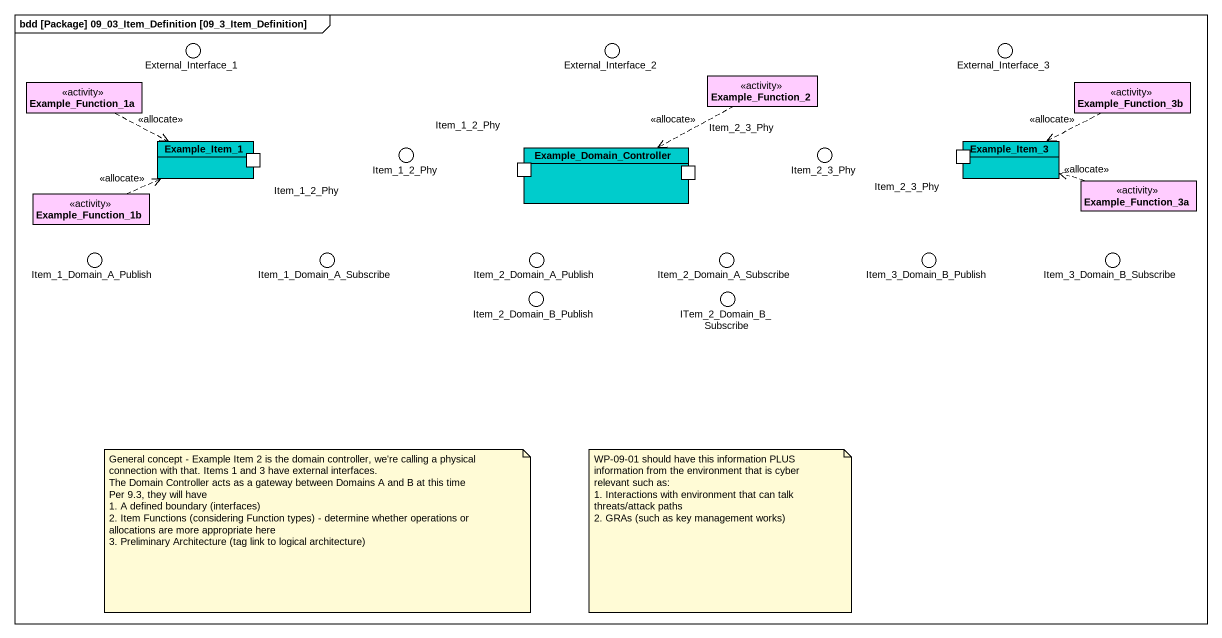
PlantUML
@startuml
mainframe bdd [Package] 09_03_Item_Definition [09_3_Item_Definition]
allowmixing
hide circle
hide empty members
() External_Interface_1
() External_Interface_2
() External_Interface_3
class Example_Function_1a <<activity>> #FFCCFF
class Example_Function_2 <<activity>> #FFCCFF
class Example_Function_3b <<activity>> #FFCCFF
rectangle Example_Item_1 #00CCCC {
  port Item_1_2_Phy
}
() "Item_1_2_Phy" as Item_1_2_Phy_2
rectangle Example_Domain_Controller #00CCCC {
  port "Item_1_2_Phy" as Item_1_2_Phy_3
  port "Item_2_3_Phy" as Item_2_3_Phy_3
}
() Item_2_3_Phy
rectangle Example_Item_3 #00CCCC {
  port "Item_2_3_Phy" as Item_2_3_Phy_2
}
class Example_Function_1b <<activity>> #FFCCFF
class Example_Function_3a <<activity>> #FFCCFF
() Item_1_Domain_A_Publish
() Item_1_Domain_A_Subscribe
() Item_2_Domain_A_Publish
() Item_2_Domain_A_Subscribe
() Item_3_Domain_B_Publish
() Item_3_Domain_B_Subscribe
() Item_2_Domain_B_Publish
() ITem_2_Domain_B_Subscribe
Example_Function_1a .right.> Example_Item_1 : <<allocate>>
Example_Function_2 .left.> Example_Domain_Controller : <<allocate>>
Example_Function_3b .left.> Example_Item_3 : <<allocate>>
Example_Function_1b .right.> Example_Item_1 : <<allocate>>
Example_Function_3a .left.> Example_Item_3 : <<allocate>>
note as N1
  General concept - Example Item 2 is the domain controller, we're calling a physical connection with that. Items 1 and 3 have external interfaces.
  The Domain Controller acts as a gateway between Domains A and B at this time
  Per 9.3, they will have
  1. A defined boundary (interfaces)
  2. Item Functions (considering Function types) - determine whether operations or allocations are more appropriate here
  3. Preliminary Architecture (tag link to logical architecture)
end note
note as N2
  WP-09-01 should have this information PLUS information from the environment that is cyber relevant such as:
  1. Interactions with environment that can talk threats/attack paths
  2. GRAs (such as key management works)
end note
@enduml
